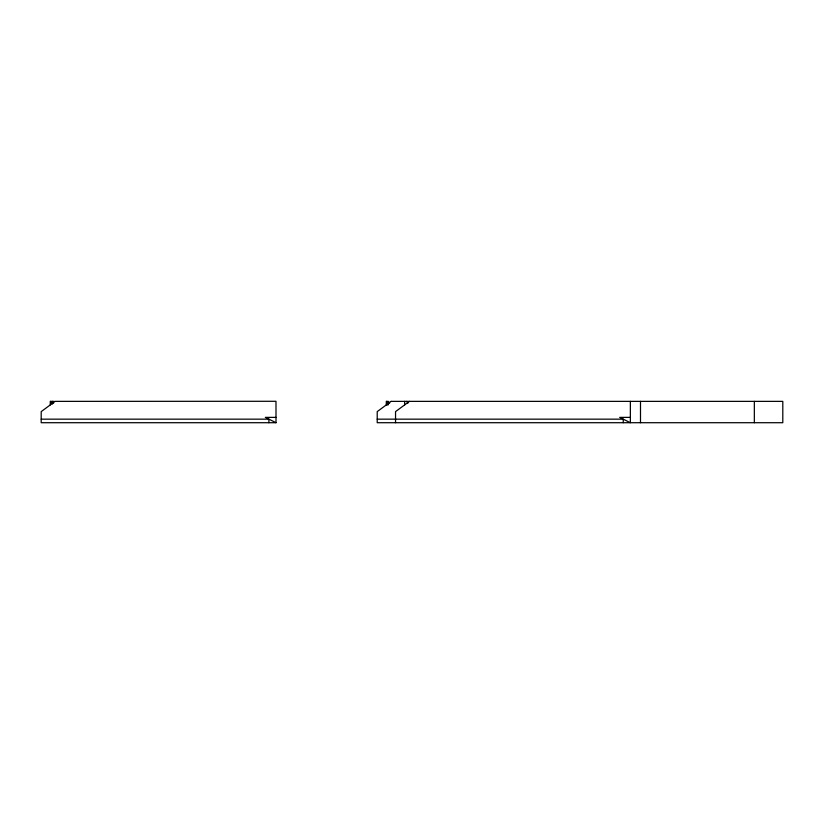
<?xml version="1.0" encoding="UTF-8"?>
<svg xmlns="http://www.w3.org/2000/svg" width="824" height="824" viewBox="0 0 824 824"><rect width="100%" height="100%" fill="white"/><g stroke="black" fill="none" stroke-linecap="round" stroke-linejoin="round"><path stroke-width="1.24" d="M409.435 401.37L395.541 411.619L395.541 422.712M54.147 401.37L50.274 401.37L50.274 404.924M388.135 404.924L386.291 404.924L386.291 401.37L388.382 401.37L389.608 403.142M276.009 417.377L265.338 417.377L276.009 422.712L275.988 401.288L55.084 401.37L41.2 411.619L41.2 422.712L276.009 422.712M630.36 417.377L619.679 417.377L630.36 422.712L630.36 401.37M41.2 419.159L268.892 419.159L268.892 422.712M377.217 419.159L623.243 419.159L623.243 422.712M406.716 401.37L407.932 403.142M386.611 401.37L388.444 404.038M52.365 401.37L53.591 403.142M50.583 401.37L52.417 404.038M754.341 401.37L754.341 422.712M640.495 401.37L640.495 422.712M404.615 401.37L404.615 404.924M391.101 401.37L377.217 411.619L377.217 422.712L782.8 422.712L782.8 401.37L391.101 401.37"/></g></svg>
